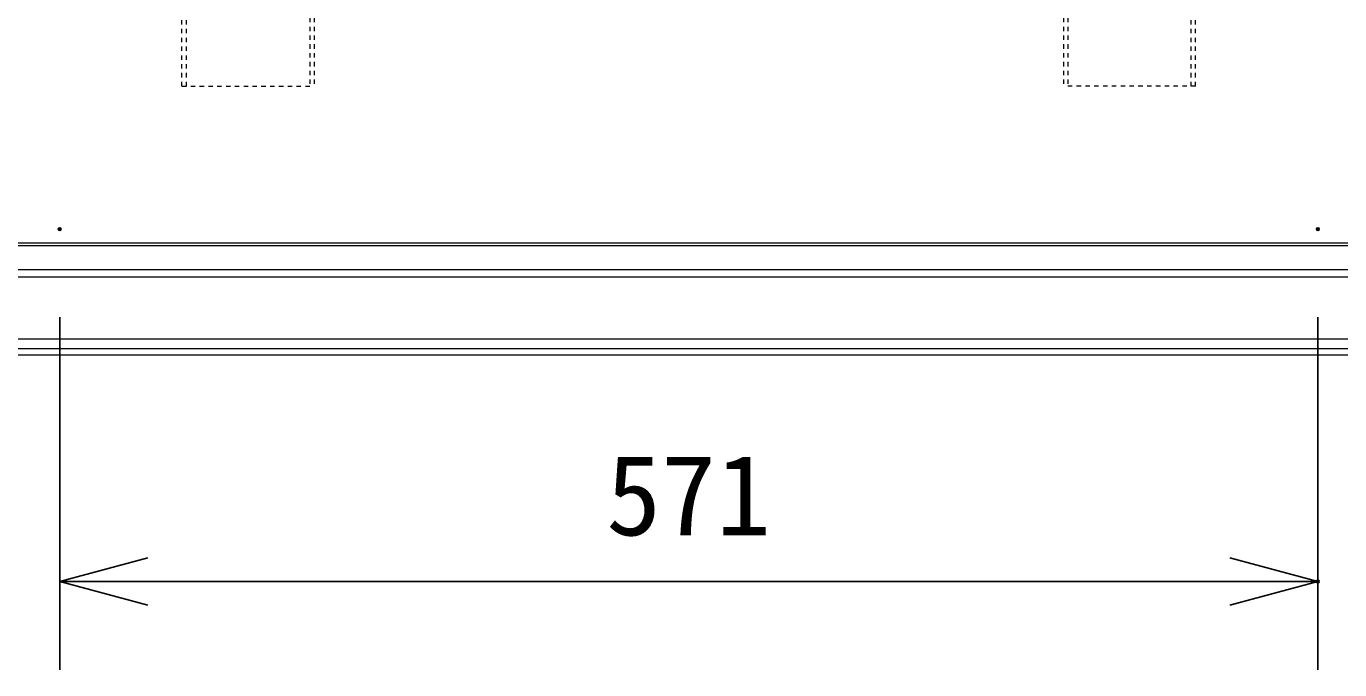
# Model space of a CAD drawing. Units: millimetres, scale not verified. Extents: x -63 to 62, y -57 to 57.
# Drawn here: x -29.22 to 0.58, y -13.49 to 1.12 of the extents above; entities that cross this region are included whole.
import ezdxf
from ezdxf.enums import TextEntityAlignment as Align

# ---------------------------------------------------------------- set-up
doc = ezdxf.new("R2010")
doc.units = ezdxf.units.MM
doc.header["$LTSCALE"] = 0.125
doc.header["$PDMODE"] = 32
doc.header["$PDSIZE"] = 0.0625
doc.linetypes.add('USER4', pattern=[1.4, 0.7, -0.7])
for name, color, linetype in [('0-0_0', 7, 'Continuous'), ('0-4_DEFPOINTS', 7, 'Continuous'), ('0-6_SUNPO', 7, 'Continuous')]:
    doc.layers.add(name, color=color, linetype=linetype)
doc.layers.add('0-5_GAIKEI', color=1, linetype='Continuous', lineweight=18)
doc.styles.add('ＭＳ ゴシック', font='')
doc.styles.get('ＭＳ ゴシック').set_extended_font_data('MS Gothic')

# ---------------------------------------------------------------- blocks, each defined once
blk = doc.blocks.new('_OPEN30')
at = {"layer": '0-0_0'}
blk.add_line((0, 0), (-1, 0), dxfattribs=at)
blk.add_lwpolyline([(-1, 0.26795), (0, 0), (-1, -0.26795)], dxfattribs=at)
blk = doc.blocks.new('D9')
at = {"layer": '0-4_DEFPOINTS'}
for p in [(-28.6052, -0.8218), (-0.0552, -0.8218), (-0.0552, -8.8218)]:
    blk.add_point(p, dxfattribs=at)
at = {"layer": '0-6_SUNPO'}
for p, q in [((-28.6052, -2.8218), (-28.6052, -10.8218)), ((-0.0552, -2.8218), (-0.0552, -10.8218)), ((-26.6052, -8.8218), (-2.0552, -8.8218))]:
    blk.add_line(p, q, dxfattribs=at)
at = {"layer": '0-6_SUNPO', "xscale": 2, "yscale": 2, "rotation": 180}
blk.add_blockref('_OPEN30', (-28.6052, -8.8218), dxfattribs=at)
at = {"layer": '0-6_SUNPO', "xscale": 2, "yscale": 2}
blk.add_blockref('_OPEN30', (-0.0552, -8.8218), dxfattribs=at)
at = {"layer": '0-6_SUNPO', "style": 'ＭＳ ゴシック'}
blk.add_text('571', height=1.833, dxfattribs=at).set_placement((-16.2052, -8.3218), align=Align.BOTTOM_LEFT)

msp = doc.modelspace()

# ---------------------------------------------------------------- linework, layer by layer
at = {"layer": '0-5_GAIKEI', "linetype": 'USER4'}
for p, q in [((-25.6892, -0.2443), (-25.6892, 21.3057)), ((-25.5892, -0.2443), (-25.5892, 21.3057)), ((-22.7892, 21.3057), (-22.7892, -0.2443)), ((-22.6892, 21.3057), (-22.6892, -0.2443)), ((-5.6892, 21.3057), (-5.6892, -0.2443)), ((-5.5892, 21.3057), (-5.5892, -0.2443)), ((-2.7892, -0.2443), (-2.7892, 21.3057)), ((-2.6892, -0.2443), (-2.6892, 21.3057)), ((-25.6892, -0.2443), (-22.6892, -0.2443)), ((-2.6892, -0.2443), (-5.6892, -0.2443))]:
    msp.add_line(p, q, dxfattribs=at)
at = {"layer": '0-5_GAIKEI'}
for p, q in [((-41.7772, -3.8607), (13.3987, -3.8607)), ((-41.7625, -3.8004), (13.384, -3.8004)), ((14.0208, -4.4108), (-42.3993, -4.4108)), ((-42.406, -4.5694), (14.0275, -4.5694)), ((15.7276, -6.205), (-44.1061, -6.205)), ((-43.8793, -5.9782), (15.5008, -5.9782))]:
    msp.add_line(p, q, dxfattribs=at)
at = {"layer": '0-5_GAIKEI', "color": 7}
msp.add_line((-44.2395, -6.3404), (15.861, -6.3404), dxfattribs=at)

# ---------------------------------------------------------------- block references
at = {"layer": '0-6_SUNPO'}
msp.add_blockref('D9', (0.141, -2.6647), dxfattribs=at)

doc.saveas('drawing.dxf')
